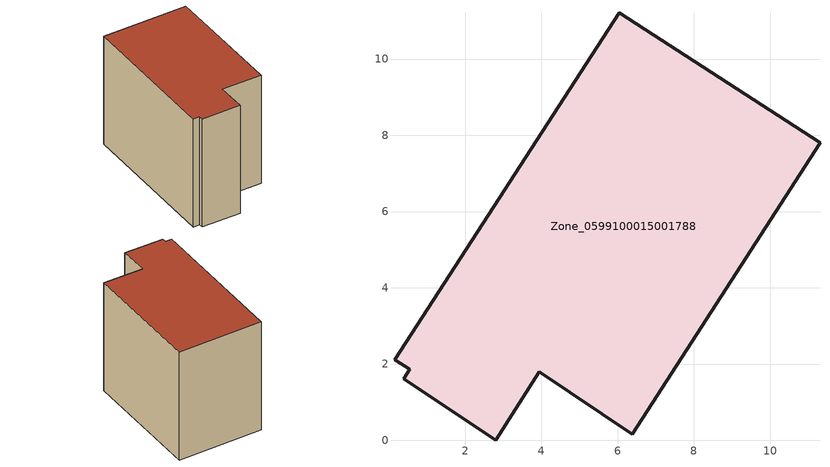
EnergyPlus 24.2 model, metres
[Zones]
Zone_0599100015001788
 floor ground (C_G): 6.38,0.16 3.94,1.8 2.8,0 0.4,1.61 0.55,1.87 0.15,2.11 6.05,11.22 11.31,7.8 z0.78
 wall outside (C_F): 3.94,1.8 6.38,0.16 11.31,7.8 6.05,11.22 0.15,2.11 0.55,1.87 0.4,1.61 2.8,0 3.94,1.8 z0.78:9.39
 roof outside (C_R): 0.15,2.11 0.55,1.87 0.4,1.61 2.8,0 3.94,1.8 6.38,0.16 11.31,7.8 6.05,11.22 z9.39
[BUILDING]
Pand.0599100015001788: North Axis=0; Terrain=City; Loads Convergence Tolerance Value=0.04; Temperature Convergence Tolerance Value=0.4; Solar Distribution=FullExterior; Maximum Number of Warmup Days=25; Minimum Number of Warmup Days=1
[Site:Location]
Rotterdam.The.Hague.AP_ZH_NLD Design_Conditions: Latitude=51.96; Longitude=4.45; Time Zone=1; Elevation=-4.5
[SITE:GROUNDTEMPERATURE:BUILDINGSURFACE]
18, 18, 18, 18, 18, 18, 18, 18, 18, 18, 18, 18
[MATERIAL] Thermal Absorptance=0.9; Solar Absorptance=0.7; Visible Absorptance=0.7
Name | Roughness | Thickness | Conductivity | Density | Specific Heat
G.TC.1975-1991 | MediumSmooth | 0.15 | 0.288461 | 540 | 1210
F.TC.1975-1991 | Rough | 0.3 | 0.230769 | 1920 | 840
R.TC.1975-1991 | MediumRough | 0.2 | 0.153846 | 1500 | 1000
[CONSTRUCTION]
C_G: G.TC.1975-1991
C_F: F.TC.1975-1991
C_R: R.TC.1975-1991
[ZONE]
Zone_0599100015001788: Type=1; Multiplier=1; Ceiling Height=Autocalculate; Volume=Autocalculate; Floor Area=autocalculate; Part of Total Floor Area=Yes
[ZONEINFILTRATION:DESIGNFLOWRATE]
Infil_Zone_0599100015001788: Zone or ZoneList or Space or SpaceList=Zone_0599100015001788; Schedule=AlwaysOn; Design Flow Rate Calculation Method=Flow/Area; Flow Rate per Floor Area=0.003; Constant Term Coefficient=1; Temperature Term Coefficient=0; Velocity Term Coefficient=0; Velocity Squared Term Coefficient=0
[HVACTEMPLATE:ZONE:IDEALLOADSAIRSYSTEM]
Zone_0599100015001788: Maximum Heating Supply Air Temperature=50; Minimum Cooling Supply Air Temperature=13; Maximum Heating Supply Air Humidity Ratio=0.0156; Minimum Cooling Supply Air Humidity Ratio=0.0077; Heating Limit=NoLimit; Cooling Limit=NoLimit; Dehumidification Control Type=ConstantSensibleHeatRatio; Cooling Sensible Heat Ratio=0.7; Dehumidification Setpoint=60; Humidification Control Type=None; Humidification Setpoint=30; Outdoor Air Method=None; Outdoor Air Flow Rate per Person=0.00944; Outdoor Air Flow Rate per Zone Floor Area=0; Outdoor Air Flow Rate per Zone=0; Demand Controlled Ventilation Type=None; Outdoor Air Economizer Type=NoEconomizer; Heat Recovery Type=None; Sensible Heat Recovery Effectiveness=0.7; Latent Heat Recovery Effectiveness=0.65
[ZONECONTROL:THERMOSTAT]
ThermostatControl_Zone_0599100015001788: Zone or ZoneList=Zone_0599100015001788; Control Type Schedule=DualSetpointControlType; Control 1=Thermostat_Zone_0599100015001788; Temperature Difference Between Cutout And Setpoint=0
[THERMOSTATSETPOINT:DUALSETPOINT]
Thermostat_Zone_0599100015001788: Heating Setpoint Temperature Schedule=HeatingSetpoint_Zone_0599100015001788; Cooling Setpoint Temperature Schedule=CoolingSetpoint_Zone_0599100015001788
[SCHEDULE:COMPACT]
HeatingSetpoint_Zone_0599100015001788: Through: 12/31, For: AllDays, Until: 24:00, 21
CoolingSetpoint_Zone_0599100015001788: Through: 12/31, For: AllDays, Until: 24:00, 24
DualSetpointControlType: Through: 12/31, For: AllDays, Until: 24:00, 4
AlwaysOn: Through: 12/31, For: AllDays, Until: 24:00, 1
